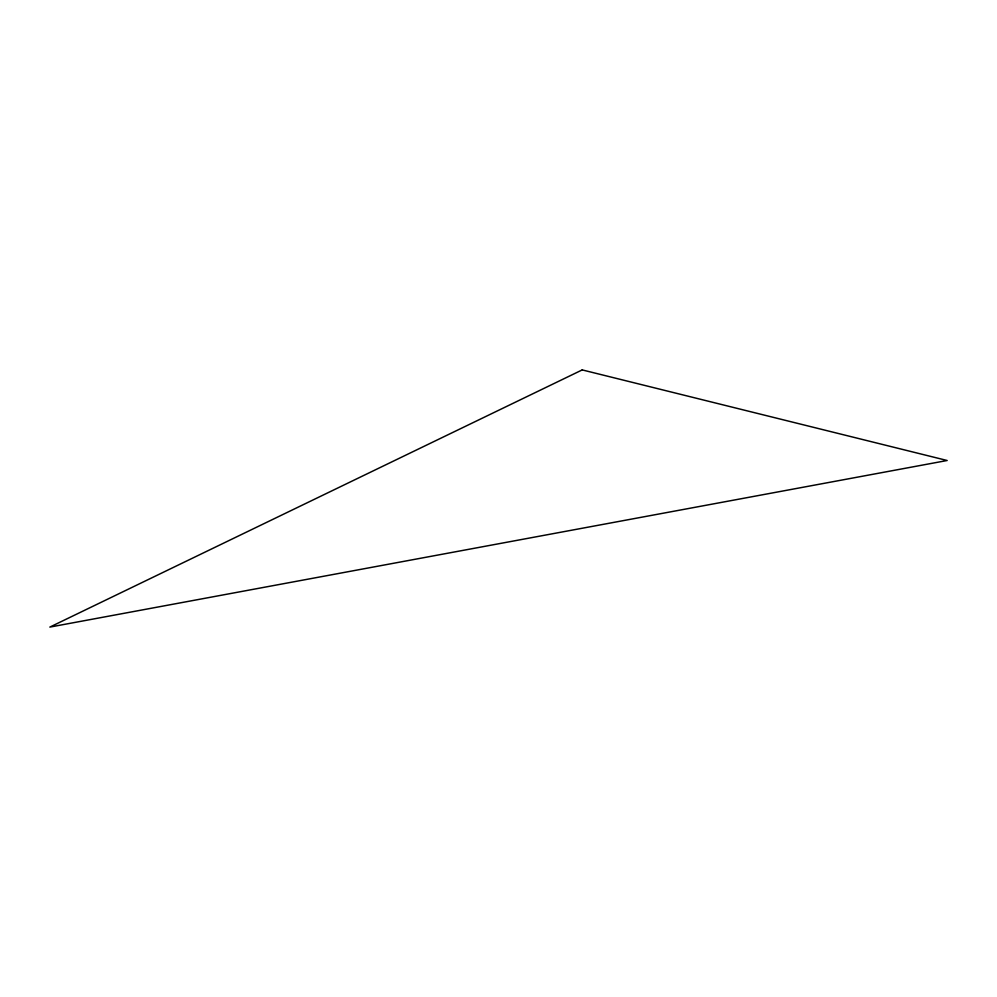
<?xml version="1.0" encoding="UTF-8"?>
<svg xmlns="http://www.w3.org/2000/svg" width="997" height="997" viewBox="0 0 997 997"><rect width="100%" height="100%" fill="white"/><g stroke="black" fill="none" stroke-linecap="round" stroke-linejoin="round"><path stroke-width="1.5" d="M582.211 369.912L49.85 627.088L947.15 460.502L582.211 369.912"/></g></svg>
